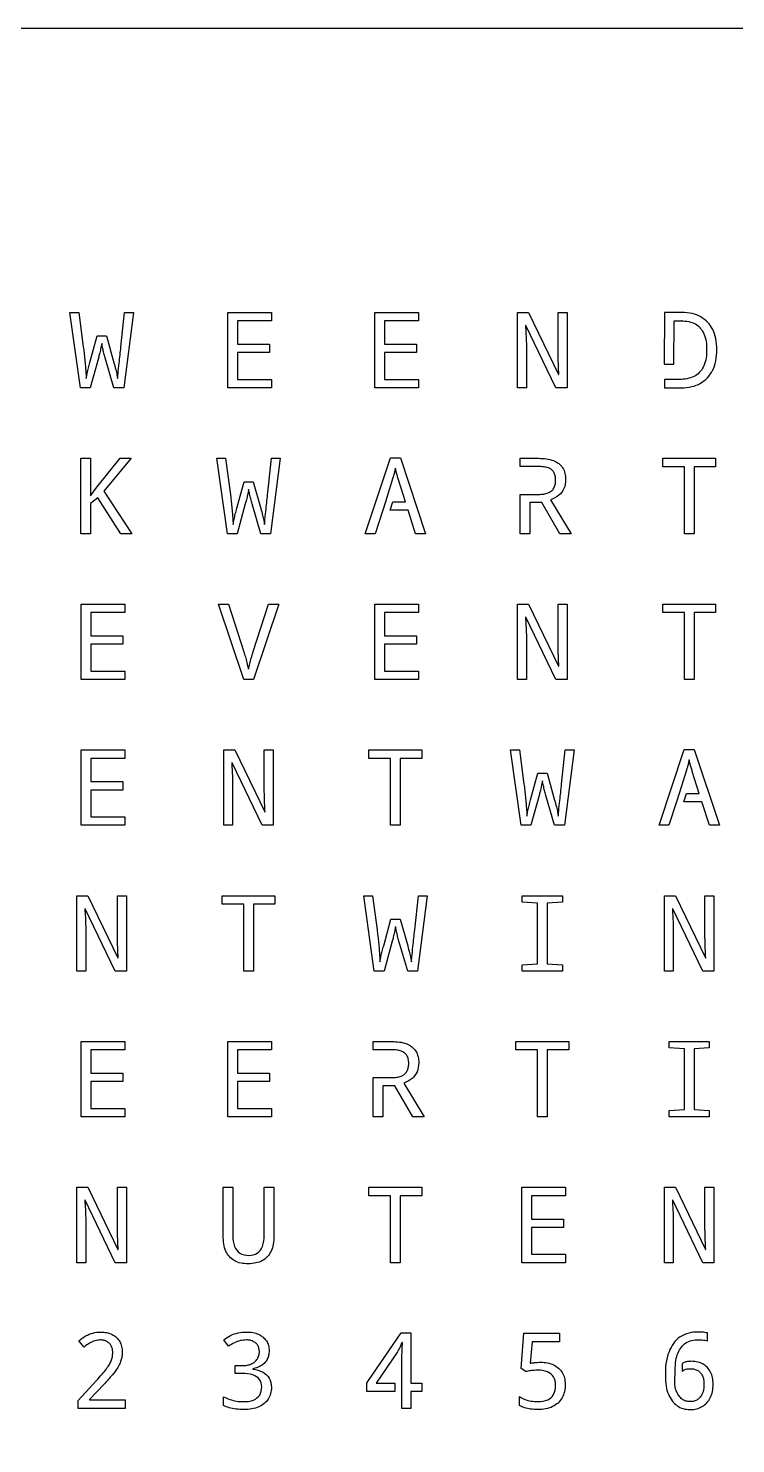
# Model space of a CAD drawing. Extents: x 0 to 500, y 0 to 500.
# Drawn here: x 250 to 375, y 250 to 500 of the extents above; entities that cross this region are included whole.
import ezdxf

# ---------------------------------------------------------------- set-up
doc = ezdxf.new("R2010")
doc.units = 0
doc.layers.add('Layer_1', color=7, linetype='CONTINUOUS')
doc.layers.add('letters', color=7, linetype='CONTINUOUS')

msp = doc.modelspace()

# ---------------------------------------------------------------- linework, layer by layer
at = {"layer": 'Layer_1', "color": 7}
msp.add_lwpolyline([(-0.000001, 500.00001), (500.000091, 500.00001), (500.000091, 0.000084), (-0.000001, 0.000084)], close=True, dxfattribs=at)
at = {"layer": 'letters', "color": 1}
for points in [[(262.386897, 441.75335), (260.958065, 436.48643), (259.217819, 436.48643), (257.358504, 449.80864), (258.915564, 449.80864), (259.721575, 443.767173)], [(266.380304, 443.767173), (267.021442, 449.80864), (268.578515, 449.80864), (266.865735, 436.48643), (265.125491, 436.48643), (263.586751, 441.771577)], [(338.017961, 443.712499), (338.017961, 436.48643), (336.442606, 436.48643), (336.442606, 449.80864), (338.393511, 449.80864), (343.687506, 438.837409), (343.74246, 438.837409)], [(345.207934, 436.48643), (343.23872, 436.48643), (337.926362, 447.512334), (337.853099, 447.512334)], [(343.614243, 442.518784), (343.614243, 449.80864), (345.207934, 449.80864), (345.207934, 436.48643)], [(365.530315, 449.80865), (365.411253, 449.80865), (365.411253, 449.80865), (364.110667, 449.817752), (364.110667, 449.817752), (362.397887, 449.80865), (362.388732, 440.705436)], [(362.388732, 440.705436), (364.074022, 440.705436), (364.110667, 448.359781), (364.110667, 448.359781), (365.411253, 448.359781)], [(365.411253, 448.359781), (365.347118, 448.359781)], [(260.884792, 440.969691), (262.176239, 445.671646)], [(262.176239, 445.671646), (263.797412, 445.671646), (265.125491, 440.92413)], [(365.411253, 437.953515), (364.110667, 437.944413), (364.110667, 437.944413), (364.110667, 437.944413), (362.397887, 437.944413), (362.397887, 436.48644), (364.110667, 436.48644), (364.110667, 436.48644), (365.411253, 436.48644)], [(288.342202, 415.999755), (286.913346, 410.732832), (285.173129, 410.732832), (283.313823, 424.055042), (284.870843, 424.055042), (285.676896, 418.013576)], [(292.335585, 418.013576), (292.97675, 424.055042), (294.533796, 424.055042), (292.821042, 410.732832), (291.080799, 410.732832), (289.542061, 416.017977)], [(314.434881, 420.619698), (313.11596, 416.364248), (312.630529, 414.860713), (311.293298, 410.732832), (309.553028, 410.732832), (313.976941, 424.109716), (315.762958, 424.109716), (320.205179, 410.732832), (318.4466, 410.732832), (317.127705, 414.860713), (313.931141, 414.860713), (314.416572, 416.364248)], [(340.078801, 422.606184), (338.622481, 422.606184), (336.909728, 422.606184), (336.909728, 424.055042), (340.179554, 424.055042)], [(314.416572, 416.364248), (316.642274, 416.364248), (315.424079, 420.227868)], [(286.840083, 415.216094), (288.131541, 419.918049)], [(288.131541, 419.918049), (289.752696, 419.918049), (291.080799, 415.170533)], [(336.909728, 417.67642), (338.622481, 417.67642), (340.124574, 417.67642)], [(342.295295, 416.701404), (345.93149, 410.732832), (343.925631, 410.732832), (340.719939, 416.236674), (338.622481, 416.236674), (338.622481, 410.732832), (336.909728, 410.732832), (336.909728, 417.67642)], [(292.427184, 398.301448), (294.249872, 398.301448), (289.771032, 384.979235), (288.058251, 384.979235), (283.597747, 398.301448), (285.392945, 398.301448), (288.094923, 389.854326)], [(289.752696, 389.909), (292.427184, 398.301448)], [(338.017961, 392.205305), (338.017961, 384.979235), (336.442606, 384.979235), (336.442606, 398.301448), (338.393511, 398.301448), (343.687506, 387.330214), (343.74246, 387.330214)], [(343.614243, 391.011592), (343.614243, 398.301448), (345.207934, 398.301448), (345.207934, 384.979235)], [(345.207934, 384.979235), (343.23872, 384.979235), (337.926362, 396.005142), (337.853099, 396.005142)], [(286.107346, 366.451708), (286.107346, 359.225641), (284.531991, 359.225641), (284.531991, 372.547851), (286.482896, 372.547851), (291.776891, 361.57662), (291.831845, 361.57662)], [(291.703628, 365.257995), (291.703628, 372.547851), (293.297319, 372.547851), (293.297319, 359.225641)], [(340.252817, 364.492561), (338.823988, 359.225641), (337.083744, 359.225641), (335.224438, 372.547851), (336.78151, 372.547851), (337.587511, 366.506382)], [(344.246226, 366.506382), (344.887365, 372.547851), (346.444411, 372.547851), (344.731658, 359.225641), (342.991414, 359.225641), (341.452676, 364.510783)], [(366.345496, 369.112504), (365.026549, 364.857051), (364.541117, 363.353522), (363.203887, 359.225641), (361.463643, 359.225641), (365.887529, 372.602524), (367.673572, 372.602524), (372.115794, 359.225641), (370.357215, 359.225641), (369.038293, 363.353522), (365.84173, 363.353522), (366.327161, 364.857051)], [(293.297319, 359.225641), (291.328105, 359.225641), (286.015748, 370.251545), (285.942484, 370.251545)], [(338.750698, 363.708902), (340.042156, 368.410858)], [(340.042156, 368.410858), (341.663338, 368.410858), (342.991414, 363.663338)], [(366.327161, 364.857051), (368.552862, 364.857051), (367.334694, 368.720677)], [(260.152057, 340.698111), (260.152057, 333.472044), (258.576675, 333.472044), (258.576675, 346.794251), (260.527583, 346.794251), (265.821583, 335.823023), (265.876537, 335.823023)], [(265.74832, 339.504398), (265.74832, 346.794251), (267.342011, 346.794251), (267.342011, 333.472044)], [(314.29751, 338.738961), (312.868654, 333.472044), (311.128436, 333.472044), (309.269104, 346.794251), (310.82615, 346.794251), (311.632177, 340.752784)], [(318.290893, 340.752784), (318.932031, 346.794251), (320.489104, 346.794251), (318.776324, 333.472044), (317.036106, 333.472044), (315.497369, 338.757188)], [(363.973242, 340.698111), (363.973242, 333.472044), (362.397887, 333.472044), (362.397887, 346.794251), (364.348792, 346.794251), (369.642787, 335.823023), (369.697741, 335.823023)], [(369.569524, 339.504398), (369.569524, 346.794251), (371.163215, 346.794251), (371.163215, 333.472044)], [(267.342011, 333.472044), (265.372797, 333.472044), (260.060464, 344.497948), (259.98719, 344.497948)], [(312.795391, 337.955305), (314.086822, 342.657261)], [(314.086822, 342.657261), (315.708004, 342.657261), (317.036106, 337.909741)], [(371.163215, 333.472044), (369.194001, 333.472044), (363.88167, 344.497948), (363.80838, 344.497948)], [(314.123493, 319.591798), (312.667174, 319.591798), (310.954394, 319.591798), (310.954394, 321.040654), (314.22422, 321.040654)], [(310.954394, 314.662034), (312.667174, 314.662034), (314.169266, 314.662034)], [(316.339987, 313.687013), (319.976183, 307.718447), (317.970323, 307.718447), (314.764632, 313.222285), (312.667174, 313.222285), (312.667174, 307.718447), (310.954394, 307.718447), (310.954394, 314.662034)], [(260.152057, 289.190919), (260.152057, 281.96485), (258.576675, 281.96485), (258.576675, 295.287057), (260.527583, 295.287057), (265.821583, 284.315829), (265.876537, 284.315829)], [(265.74832, 287.997204), (265.74832, 295.287057), (267.342011, 295.287057), (267.342011, 281.96485)], [(284.440392, 286.703257), (284.440392, 295.287057), (286.143991, 295.287057), (286.143991, 286.794376)], [(291.703628, 286.812604), (291.703628, 295.305284), (293.407227, 295.305284)], [(293.407227, 295.305284), (293.407227, 286.666805)], [(363.973242, 289.190919), (363.973242, 281.96485), (362.397887, 281.96485), (362.397887, 295.287057), (364.348792, 295.287057), (369.642787, 284.315829), (369.697741, 284.315829)], [(369.569524, 287.997204), (369.569524, 295.287057), (371.163215, 295.287057), (371.163215, 281.96485)], [(267.342011, 281.96485), (265.372797, 281.96485), (260.060464, 292.990754), (259.98719, 292.990754)], [(371.163215, 281.96485), (369.194001, 281.96485), (363.88167, 292.990754), (363.80838, 292.990754)], [(259.849803, 267.073136), (258.915564, 268.157502)], [(285.392945, 267.218932), (284.550273, 268.357974)], [(309.800334, 260.694514), (310.011022, 260.958772), (315.891201, 269.60636), (317.613136, 269.60636), (317.613136, 260.712738), (319.564015, 260.712738), (319.564015, 259.200092), (317.613136, 259.200092), (317.613136, 256.211252), (316.001109, 256.211252), (316.001109, 259.200092), (316.001109, 260.712738), (316.001109, 263.956723)], [(316.120171, 267.893244), (316.037754, 267.893244)], [(337.889744, 262.744783), (337.065408, 263.264187), (337.569175, 269.533462), (343.889012, 269.533462), (343.889012, 268.020818), (339.01634, 268.020818), (338.6591, 264.202757)], [(370.000001, 268.139267), (370.000001, 269.551676)], [(315.213418, 266.253029), (311.449006, 260.712738), (314.782941, 260.712738), (314.773945, 259.190982), (309.809647, 259.200084), (309.800334, 260.694514)], [(287.756018, 262.40763), (286.53785, 262.40763), (286.53785, 263.78359), (287.756018, 263.78359)], [(289.651943, 263.227738), (289.651943, 263.173064)], [(364.238884, 260.822077), (364.238884, 260.822077), (364.275502, 262.999921), (364.275502, 262.999921)], [(365.521161, 264.129848), (365.512006, 262.817684)], [(267.13135, 256.211252), (258.787336, 256.211252), (258.787336, 257.632777), (261.993052, 261.10457)], [(263.403567, 260.521381), (260.829835, 257.796795), (260.829835, 257.723897), (267.13135, 257.723897), (267.13135, 256.211252)], [(284.495346, 256.74888), (284.495346, 258.297974)], [(336.78151, 256.74888), (336.78151, 258.316198)]]:
    msp.add_lwpolyline(points, dxfattribs=at)
for points in [[(292.995059, 436.48643), (285.28301, 436.48643), (285.28301, 449.80864), (292.995059, 449.80864), (292.995059, 448.31422), (286.986636, 448.31422), (286.986636, 444.195451), (292.637845, 444.195451), (292.637845, 442.719256), (286.986636, 442.719256), (286.986636, 437.980849), (292.995059, 437.980849)], [(318.950366, 436.48643), (311.238318, 436.48643), (311.238318, 449.80864), (318.950366, 449.80864), (318.950366, 448.31422), (312.941944, 448.31422), (312.941944, 444.195451), (318.593152, 444.195451), (318.593152, 442.719256), (312.941944, 442.719256), (312.941944, 437.980849), (318.950366, 437.980849)], [(365.411253, 437.953515)], [(365.411253, 436.48643)], [(268.312874, 410.732832), (266.380304, 410.732832), (262.258667, 417.093231), (260.976383, 416.054429), (260.976383, 410.732832), (259.272773, 410.732832), (259.272773, 424.055042), (260.976383, 424.055042), (260.976383, 417.393937), (262.084645, 418.924806), (266.233751, 424.055042), (268.148012, 424.055042), (263.37609, 418.250497)], [(367.636928, 410.732832), (365.924174, 410.732832), (365.924174, 422.560623), (362.095627, 422.560623), (362.095627, 424.055042), (371.45632, 424.055042), (371.45632, 422.560623), (367.636928, 422.560623)], [(267.039751, 384.979235), (259.327732, 384.979235), (259.327732, 398.301448), (267.039751, 398.301448), (267.039751, 396.807026), (261.031339, 396.807026), (261.031339, 392.688257), (266.682538, 392.688257), (266.682538, 391.212062), (261.031339, 391.212062), (261.031339, 386.473658), (267.039751, 386.473658)], [(318.950366, 384.979235), (311.238318, 384.979235), (311.238318, 398.301448), (318.950366, 398.301448), (318.950366, 396.807026), (312.941944, 396.807026), (312.941944, 392.688257), (318.593152, 392.688257), (318.593152, 391.212062), (312.941944, 391.212062), (312.941944, 386.473658), (318.950366, 386.473658)], [(367.636928, 384.979235), (365.924174, 384.979235), (365.924174, 396.807026), (362.095627, 396.807026), (362.095627, 398.301448), (371.45632, 398.301448), (371.45632, 396.807026), (367.636928, 396.807026)], [(267.039751, 359.225641), (259.327732, 359.225641), (259.327732, 372.547851), (267.039751, 372.547851), (267.039751, 371.053429), (261.031339, 371.053429), (261.031339, 366.93466), (266.682538, 366.93466), (266.682538, 365.458465), (261.031339, 365.458465), (261.031339, 360.72006), (267.039751, 360.72006)], [(315.726339, 359.225641), (314.013559, 359.225641), (314.013559, 371.053429), (310.185012, 371.053429), (310.185012, 372.547851), (319.545732, 372.547851), (319.545732, 371.053429), (315.726339, 371.053429)], [(289.771032, 333.472044), (288.058251, 333.472044), (288.058251, 345.299834), (284.229704, 345.299834), (284.229704, 346.794251), (293.590424, 346.794251), (293.590424, 345.299834), (289.771032, 345.299834)], [(344.37447, 333.472044), (337.266941, 333.472044), (337.266941, 334.592858), (339.968866, 334.775106), (339.968866, 345.491191), (337.266941, 345.673436), (337.266941, 346.794251), (344.37447, 346.794251), (344.37447, 345.673436), (341.681647, 345.491191), (341.681647, 334.775106), (344.37447, 334.592858)], [(267.039751, 307.718447), (259.327732, 307.718447), (259.327732, 321.040654), (267.039751, 321.040654), (267.039751, 319.546237), (261.031339, 319.546237), (261.031339, 315.427468), (266.682538, 315.427468), (266.682538, 313.951273), (261.031339, 313.951273), (261.031339, 309.212866), (267.039751, 309.212866)], [(292.995059, 307.718447), (285.28301, 307.718447), (285.28301, 321.040654), (292.995059, 321.040654), (292.995059, 319.546237), (286.986636, 319.546237), (286.986636, 315.427468), (292.637845, 315.427468), (292.637845, 313.951273), (286.986636, 313.951273), (286.986636, 309.212866), (292.995059, 309.212866)], [(341.681647, 307.718447), (339.968866, 307.718447), (339.968866, 319.546237), (336.140319, 319.546237), (336.140319, 321.040654), (345.501039, 321.040654), (345.501039, 319.546237), (341.681647, 319.546237)], [(370.329751, 307.718447), (363.222222, 307.718447), (363.222222, 308.839261), (365.924174, 309.021509), (365.924174, 319.737594), (363.222222, 319.919839), (363.222222, 321.040654), (370.329751, 321.040654), (370.329751, 319.919839), (367.636928, 319.737594), (367.636928, 309.021509), (370.329751, 308.839261)], [(315.726339, 281.96485), (314.013559, 281.96485), (314.013559, 293.792637), (310.185012, 293.792637), (310.185012, 295.287057), (319.545732, 295.287057), (319.545732, 293.792637), (315.726339, 293.792637)], [(344.905674, 281.96485), (337.193625, 281.96485), (337.193625, 295.287057), (344.905674, 295.287057), (344.905674, 293.792637), (338.897251, 293.792637), (338.897251, 289.673871), (344.548486, 289.673871), (344.548486, 288.197676), (338.897251, 288.197676), (338.897251, 283.459272), (344.905674, 283.459272)], [(289.651943, 263.227738)], [(364.293811, 262.999932)], [(336.78151, 256.74888)]]:
    msp.add_lwpolyline(points, close=True, dxfattribs=at)
for points, knots in [([(337.853099, 447.512334), (337.884975, 446.997748), (337.942977, 446.061376), (338.003307, 444.794637), (338.013495, 444.042275), (338.017961, 443.712499)], [0, 0, 0, 0, 1.546745, 2.814549, 3.80391, 3.80391, 3.80391, 3.80391]), ([(365.347118, 448.359781), (365.354926, 448.359781), (365.36986, 448.359781), (365.391238, 448.359781), (365.404809, 448.359781), (365.411253, 448.359781)], [0, 0, 0, 0, 0.023424, 0.044803, 0.064135, 0.064135, 0.064135, 0.064135]), ([(365.411253, 448.359781), (366.287266, 448.27607), (367.944381, 448.117718), (369.707237, 445.940901), (369.952836, 443.224451), (369.69425, 440.50103), (367.949791, 438.307744), (366.287926, 438.075846), (365.411253, 437.953515)], [0, 0, 0, 0, 2.54174, 4.808098, 7.689853, 10.557643, 12.856313, 15.422793, 15.422793, 15.422793, 15.422793]), ([(370.0458, 448.086422), (369.657753, 448.43259), (368.866145, 449.138766), (367.269908, 449.713724), (366.13146, 449.775847), (365.530315, 449.80865)], [0, 0, 0, 0, 1.549003, 3.159926, 4.96226, 4.96226, 4.96226, 4.96226]), ([(369.990846, 438.236008), (370.330388, 438.665578), (371.038737, 439.561746), (371.562305, 441.332161), (371.721968, 443.236789), (371.565405, 445.116493), (371.052255, 446.803632), (370.373627, 447.668586), (370.0458, 448.086422)], [0, 0, 0, 0, 1.629715, 3.399902, 5.430382, 7.346382, 9.038747, 10.620279, 10.620279, 10.620279, 10.620279]), ([(259.721575, 443.767173), (259.767588, 443.40215), (259.861736, 442.655263), (259.98237, 441.506793), (260.08618, 440.369451), (260.165573, 439.370902), (260.224119, 438.639152), (260.238541, 438.260669), (260.243648, 438.126648)], [0, 0, 0, 0, 1.103709, 2.258338, 3.464159, 4.529767, 5.263627, 5.665953, 5.665953, 5.665953, 5.665953]), ([(262.982244, 444.341247), (262.918583, 444.011502), (262.79899, 443.392053), (262.60424, 442.527834), (262.455703, 441.998533), (262.386897, 441.75335)], [0, 0, 0, 0, 1.007511, 1.892675, 2.65654, 2.65654, 2.65654, 2.65654]), ([(263.586751, 441.771577), (263.508113, 442.052522), (263.350409, 442.615943), (263.148912, 443.473225), (263.037922, 444.051271), (262.982244, 444.341247)], [0, 0, 0, 0, 0.87517, 1.755109, 2.640875, 2.640875, 2.640875, 2.640875]), ([(265.784965, 438.126648), (265.808969, 438.407177), (265.886704, 439.315633), (266.096823, 441.194759), (266.273078, 442.794166), (266.380304, 443.767173)], [0, 0, 0, 0, 0.844641, 2.73526, 5.672016, 5.672016, 5.672016, 5.672016]), ([(343.74246, 438.837409), (343.718138, 439.382764), (343.675581, 440.336996), (343.627697, 441.56409), (343.618086, 442.246067), (343.614243, 442.518784)], [0, 0, 0, 0, 1.637717, 2.865586, 3.683793, 3.683793, 3.683793, 3.683793]), ([(260.243648, 438.126648), (260.297367, 438.436287), (260.406445, 439.065022), (260.621479, 440.013489), (260.796125, 440.647703), (260.884792, 440.969691)], [0, 0, 0, 0, 0.942692, 1.914172, 2.916025, 2.916025, 2.916025, 2.916025]), ([(265.125491, 440.92413), (265.234395, 440.525398), (265.427428, 439.818642), (265.658933, 438.887594), (265.748048, 438.349543), (265.784965, 438.126648)], [0, 0, 0, 0, 1.240185, 2.198239, 2.875828, 2.875828, 2.875828, 2.875828]), ([(365.411253, 436.48644), (366.024335, 436.532774), (367.181378, 436.620218), (368.793383, 437.19811), (369.599305, 437.896641), (369.990846, 438.236008)], [0, 0, 0, 0, 1.841791, 3.475929, 5.019998, 5.019998, 5.019998, 5.019998]), ([(340.124574, 417.67642), (340.443372, 417.686642), (341.027609, 417.705375), (341.819267, 417.899588), (342.446844, 418.236573), (342.888605, 418.753095), (343.133135, 419.427593), (343.196645, 420.184966), (343.134314, 420.935459), (342.892803, 421.589846), (342.451849, 422.086105), (341.817301, 422.399903), (341.009484, 422.579551), (340.408974, 422.596736), (340.078801, 422.606184)], [0, 0, 0, 0, 0.954903, 1.749973, 2.424708, 3.05731, 3.74143, 4.541497, 5.322325, 5.985535, 6.59726, 7.263985, 8.073875, 9.063027, 9.063027, 9.063027, 9.063027]), ([(340.179554, 424.055042), (341.085787, 424.016566), (342.67772, 423.948978), (344.674797, 422.476958), (345.049708, 420.457417), (344.782288, 418.70615), (343.793623, 417.365754), (342.815616, 416.932111), (342.295295, 416.701404)], [0, 0, 0, 0, 2.679135, 4.706298, 6.872819, 8.459534, 9.941503, 11.626281, 11.626281, 11.626281, 11.626281]), ([(314.85623, 422.287253), (314.814776, 422.09021), (314.733974, 421.706148), (314.594381, 421.149583), (314.487087, 420.793134), (314.434881, 420.619698)], [0, 0, 0, 0, 0.604044, 1.177366, 1.720682, 1.720682, 1.720682, 1.720682]), ([(315.424079, 420.227868), (315.353161, 420.46043), (315.213008, 420.920036), (315.023303, 421.606642), (314.911473, 422.06221), (314.85623, 422.287253)], [0, 0, 0, 0, 0.729387, 1.441467, 2.136616, 2.136616, 2.136616, 2.136616]), ([(285.676896, 418.013576), (285.722903, 417.648553), (285.817041, 416.901666), (285.937666, 415.753196), (286.041473, 414.615854), (286.120869, 413.617305), (286.179416, 412.885555), (286.193838, 412.507072), (286.198945, 412.373051)], [0, 0, 0, 0, 1.103706, 2.258334, 3.464156, 4.529764, 5.263624, 5.665951, 5.665951, 5.665951, 5.665951]), ([(288.937541, 418.587653), (288.873882, 418.257907), (288.754295, 417.638458), (288.559549, 416.774238), (288.411009, 416.244938), (288.342202, 415.999755)], [0, 0, 0, 0, 1.00751, 1.892674, 2.656538, 2.656538, 2.656538, 2.656538]), ([(289.542061, 416.017977), (289.463419, 416.298922), (289.305705, 416.862343), (289.104203, 417.719628), (288.993217, 418.297675), (288.937541, 418.587653)], [0, 0, 0, 0, 0.875175, 1.755117, 2.640884, 2.640884, 2.640884, 2.640884]), ([(291.740272, 412.373051), (291.764276, 412.65358), (291.842008, 413.562036), (292.052116, 415.441162), (292.228364, 417.040569), (292.335585, 418.013576)], [0, 0, 0, 0, 0.844641, 2.735259, 5.672013, 5.672013, 5.672013, 5.672013]), ([(286.198945, 412.373051), (286.252663, 412.68269), (286.361739, 413.311425), (286.576771, 414.259892), (286.751417, 414.894106), (286.840083, 415.216094)], [0, 0, 0, 0, 0.942692, 1.914171, 2.916023, 2.916023, 2.916023, 2.916023]), ([(291.080799, 415.170533), (291.189702, 414.771801), (291.382735, 414.065044), (291.614241, 413.133997), (291.703356, 412.595946), (291.740273, 412.373051)], [0, 0, 0, 0, 1.240185, 2.198239, 2.875828, 2.875828, 2.875828, 2.875828]), ([(337.853099, 396.005142), (337.884975, 395.490556), (337.942977, 394.554184), (338.003307, 393.287444), (338.013495, 392.535081), (338.017961, 392.205305)], [0, 0, 0, 0, 1.546746, 2.81455, 3.803913, 3.803913, 3.803913, 3.803913]), ([(343.74246, 387.330214), (343.718138, 387.87557), (343.675581, 388.829802), (343.627697, 390.056897), (343.618086, 390.738875), (343.614243, 391.011592)], [0, 0, 0, 0, 1.637718, 2.865588, 3.683796, 3.683796, 3.683796, 3.683796]), ([(288.094923, 389.854326), (288.182332, 389.570715), (288.372785, 388.952764), (288.637414, 387.936577), (288.809032, 387.203388), (288.900923, 386.810813)], [0, 0, 0, 0, 0.890242, 1.939718, 3.149287, 3.149287, 3.149287, 3.149287]), ([(288.900923, 386.810813), (288.972293, 387.121862), (289.123515, 387.780919), (289.410945, 388.813452), (289.634979, 389.531636), (289.752696, 389.909)], [0, 0, 0, 0, 0.9573, 2.028347, 3.214232, 3.214232, 3.214232, 3.214232]), ([(285.942484, 370.251545), (285.97436, 369.736959), (286.032362, 368.800587), (286.092692, 367.533847), (286.10288, 366.781484), (286.107346, 366.451708)], [0, 0, 0, 0, 1.546746, 2.81455, 3.803913, 3.803913, 3.803913, 3.803913]), ([(366.766819, 370.780061), (366.725365, 370.583018), (366.644565, 370.198955), (366.50498, 369.64239), (366.397697, 369.285939), (366.345496, 369.112504)], [0, 0, 0, 0, 0.604046, 1.177366, 1.720678, 1.720678, 1.720678, 1.720678]), ([(367.334694, 368.720677), (367.263771, 368.953239), (367.123608, 369.412843), (366.933894, 370.09945), (366.822062, 370.555018), (366.766819, 370.780061)], [0, 0, 0, 0, 0.729391, 1.441473, 2.136624, 2.136624, 2.136624, 2.136624]), ([(291.831845, 361.57662), (291.807523, 362.121975), (291.764966, 363.076206), (291.717082, 364.3033), (291.707471, 364.985278), (291.703628, 365.257995)], [0, 0, 0, 0, 1.637716, 2.865585, 3.683793, 3.683793, 3.683793, 3.683793]), ([(337.587511, 366.506382), (337.633518, 366.141359), (337.727656, 365.394473), (337.848281, 364.246004), (337.952089, 363.108662), (338.031484, 362.110114), (338.090031, 361.378363), (338.104453, 360.999881), (338.10956, 360.865859)], [0, 0, 0, 0, 1.103706, 2.258333, 3.464153, 4.529761, 5.263621, 5.665948, 5.665948, 5.665948, 5.665948]), ([(340.848156, 367.080459), (340.784497, 366.750713), (340.66491, 366.131264), (340.470164, 365.267044), (340.321624, 364.737744), (340.252817, 364.492561)], [0, 0, 0, 0, 1.00751, 1.892674, 2.656538, 2.656538, 2.656538, 2.656538]), ([(341.452676, 364.510783), (341.374034, 364.791728), (341.21632, 365.355149), (341.014818, 366.212434), (340.903832, 366.790481), (340.848156, 367.080459)], [0, 0, 0, 0, 0.875175, 1.755117, 2.640884, 2.640884, 2.640884, 2.640884]), ([(343.650888, 360.865859), (343.674892, 361.146388), (343.752627, 362.054844), (343.962745, 363.933969), (344.139001, 365.533375), (344.246226, 366.506382)], [0, 0, 0, 0, 0.844641, 2.735259, 5.672013, 5.672013, 5.672013, 5.672013]), ([(338.10956, 360.865859), (338.163278, 361.175498), (338.272354, 361.804232), (338.487386, 362.7527), (338.662032, 363.386914), (338.750698, 363.708902)], [0, 0, 0, 0, 0.942691, 1.91417, 2.916023, 2.916023, 2.916023, 2.916023]), ([(342.991414, 363.663338), (343.100317, 363.264606), (343.29335, 362.557851), (343.524856, 361.626804), (343.613971, 361.088754), (343.650888, 360.865859)], [0, 0, 0, 0, 1.240185, 2.198238, 2.875825, 2.875825, 2.875825, 2.875825]), ([(259.98719, 344.497948), (260.019066, 343.983362), (260.07707, 343.04699), (260.137402, 341.78025), (260.147591, 341.027887), (260.152057, 340.698111)], [0, 0, 0, 0, 1.546746, 2.81455, 3.803913, 3.803913, 3.803913, 3.803913]), ([(363.80838, 344.497948), (363.840256, 343.983362), (363.898258, 343.04699), (363.958588, 341.78025), (363.968776, 341.027887), (363.973242, 340.698111)], [0, 0, 0, 0, 1.546746, 2.81455, 3.803913, 3.803913, 3.803913, 3.803913]), ([(311.632177, 340.752784), (311.678189, 340.387762), (311.772338, 339.640876), (311.892972, 338.492407), (311.996781, 337.355065), (312.076176, 336.356517), (312.134723, 335.624766), (312.149145, 335.246284), (312.154253, 335.112262)], [0, 0, 0, 0, 1.103708, 2.258336, 3.464156, 4.529764, 5.263624, 5.665951, 5.665951, 5.665951, 5.665951]), ([(314.892849, 341.326861), (314.829185, 340.997116), (314.70959, 340.377667), (314.514842, 339.513447), (314.366312, 338.984145), (314.29751, 338.738961)], [0, 0, 0, 0, 1.007513, 1.892678, 2.65654, 2.65654, 2.65654, 2.65654]), ([(315.497369, 338.757188), (315.418726, 339.038133), (315.261012, 339.601553), (315.059511, 340.458837), (314.948525, 341.036884), (314.892849, 341.326861)], [0, 0, 0, 0, 0.875174, 1.755115, 2.640882, 2.640882, 2.640882, 2.640882]), ([(317.69558, 335.112262), (317.719583, 335.392791), (317.797315, 336.301246), (318.007424, 338.180372), (318.183671, 339.779778), (318.290893, 340.752784)], [0, 0, 0, 0, 0.844641, 2.735258, 5.67201, 5.67201, 5.67201, 5.67201]), ([(265.876537, 335.823023), (265.852215, 336.368378), (265.809658, 337.32261), (265.761775, 338.549704), (265.752164, 339.231682), (265.74832, 339.504398)], [0, 0, 0, 0, 1.637717, 2.865586, 3.683793, 3.683793, 3.683793, 3.683793]), ([(312.154253, 335.112262), (312.20797, 335.421901), (312.317046, 336.050635), (312.532079, 336.999103), (312.706724, 337.633317), (312.795391, 337.955305)], [0, 0, 0, 0, 0.942691, 1.91417, 2.916023, 2.916023, 2.916023, 2.916023]), ([(317.036106, 337.909741), (317.145005, 337.511009), (317.33803, 336.804252), (317.569532, 335.873205), (317.658658, 335.335156), (317.69558, 335.112262)], [0, 0, 0, 0, 1.240183, 2.198236, 2.875824, 2.875824, 2.875824, 2.875824]), ([(369.697741, 335.823023), (369.673419, 336.368378), (369.630862, 337.32261), (369.582978, 338.549704), (369.573367, 339.231682), (369.569524, 339.504398)], [0, 0, 0, 0, 1.637717, 2.865586, 3.683793, 3.683793, 3.683793, 3.683793]), ([(314.22422, 321.040654), (315.130458, 321.002178), (316.722397, 320.93459), (318.719486, 319.462575), (319.094402, 317.44303), (318.82698, 315.691763), (317.838316, 314.351366), (316.860308, 313.917721), (316.339987, 313.687013)], [0, 0, 0, 0, 2.679149, 4.706319, 6.872839, 8.459554, 9.941525, 11.626304, 11.626304, 11.626304, 11.626304]), ([(314.169266, 314.662034), (314.488064, 314.672256), (315.072296, 314.690989), (315.863949, 314.885199), (316.491512, 315.222196), (316.933286, 315.738705), (317.177826, 316.413206), (317.241338, 317.17058), (317.179006, 317.921072), (316.937495, 318.575459), (316.496542, 319.071719), (315.861994, 319.385517), (315.054176, 319.565166), (314.453666, 319.58235), (314.123493, 319.591798)], [0, 0, 0, 0, 0.9549, 1.749962, 2.424684, 3.057295, 3.741418, 4.541486, 5.322313, 5.985523, 6.597249, 7.263974, 8.073864, 9.063015, 9.063015, 9.063015, 9.063015]), ([(259.98719, 292.990754), (260.019066, 292.476168), (260.07707, 291.539797), (260.137402, 290.273058), (260.147591, 289.520695), (260.152057, 289.190919)], [0, 0, 0, 0, 1.546744, 2.814548, 3.80391, 3.80391, 3.80391, 3.80391]), ([(363.80838, 292.990754), (363.840256, 292.476168), (363.898258, 291.539797), (363.958588, 290.273058), (363.968776, 289.520695), (363.973242, 289.190919)], [0, 0, 0, 0, 1.546744, 2.814547, 3.80391, 3.80391, 3.80391, 3.80391]), ([(265.876537, 284.315829), (265.852215, 284.861183), (265.809658, 285.815415), (265.761775, 287.042509), (265.752164, 287.724487), (265.74832, 287.997204)], [0, 0, 0, 0, 1.637716, 2.865585, 3.683793, 3.683793, 3.683793, 3.683793]), ([(369.697741, 284.315829), (369.673419, 284.861183), (369.630862, 285.815415), (369.582978, 287.042509), (369.573367, 287.724487), (369.569524, 287.997204)], [0, 0, 0, 0, 1.637716, 2.865585, 3.683793, 3.683793, 3.683793, 3.683793]), ([(293.407227, 286.666805), (293.386797, 286.178509), (293.348633, 285.266381), (292.961847, 284.012474), (292.30628, 283.003652), (291.372525, 282.27306), (290.185975, 281.855404), (288.49394, 281.713166), (286.367035, 282.014393), (284.580995, 284.058881), (284.490713, 285.756842), (284.440392, 286.703257)], [0, 0, 0, 0, 1.461581, 2.730211, 3.886165, 5.017181, 6.222073, 7.598982, 10.116775, 12.322415, 15.099952, 15.099952, 15.099952, 15.099952]), ([(286.143991, 286.794376), (286.172275, 286.123105), (286.221992, 284.943136), (287.322635, 283.465141), (288.937307, 283.163336), (290.549032, 283.477197), (291.605303, 284.963671), (291.66786, 286.140016), (291.703628, 286.812604)], [0, 0, 0, 0, 1.983904, 3.487333, 5.097882, 6.654699, 8.149691, 10.145711, 10.145711, 10.145711, 10.145711]), ([(258.915564, 268.157502), (259.305763, 268.468999), (260.059662, 269.07084), (261.396885, 269.608485), (262.690139, 269.767479), (263.850544, 269.665501), (264.821329, 269.345504), (265.609237, 268.796333), (266.197278, 268.060631), (266.544946, 267.155851), (266.635582, 266.257671), (266.567922, 265.419243), (266.380152, 264.671439), (266.061913, 263.858199), (265.471702, 262.927293), (264.567219, 261.794905), (263.822949, 260.980361), (263.403567, 260.521381)], [0, 0, 0, 0, 1.491581, 2.881869, 4.258663, 5.365019, 6.353181, 7.289539, 8.206102, 9.136858, 10.156739, 10.888193, 11.650904, 12.461808, 13.497419, 14.941974, 16.806673, 16.806673, 16.806673, 16.806673]), ([(264.328643, 267.720112), (264.191312, 267.841155), (263.913044, 268.086422), (263.360864, 268.283084), (262.639983, 268.353133), (261.751905, 268.219112), (260.751961, 267.784868), (260.16221, 267.319601), (259.849803, 267.073136)], [0, 0, 0, 0, 0.54493, 1.104169, 1.721462, 2.706224, 3.762519, 4.952358, 4.952358, 4.952358, 4.952358]), ([(264.346963, 263.993175), (264.460949, 264.209249), (264.688299, 264.640214), (264.872834, 265.3576), (264.935301, 266.062893), (264.87804, 266.717471), (264.688542, 267.287683), (264.446841, 267.578093), (264.328643, 267.720112)], [0, 0, 0, 0, 0.730734, 1.457466, 2.204308, 2.845488, 3.420377, 3.970574, 3.970574, 3.970574, 3.970574]), ([(284.550273, 268.357974), (284.94072, 268.631884), (285.71687, 269.176375), (287.09624, 269.628645), (288.445665, 269.763448), (289.664584, 269.667717), (290.689741, 269.38782), (291.226913, 269.005527), (291.483812, 268.822699)], [0, 0, 0, 0, 1.424265, 2.831224, 4.296456, 5.466013, 6.491144, 7.430776, 7.430776, 7.430776, 7.430776]), ([(290.210663, 267.774785), (290.061608, 267.88519), (289.754912, 268.112358), (289.173427, 268.286766), (288.400702, 268.349745), (287.45027, 268.234945), (286.3719, 267.861889), (285.726911, 267.438274), (285.392945, 267.218932)], [0, 0, 0, 0, 0.55293, 1.137705, 1.789814, 2.871465, 3.98417, 5.17896, 5.17896, 5.17896, 5.17896]), ([(287.756018, 263.78359), (288.058917, 263.796019), (288.626172, 263.819294), (289.409521, 264.050674), (290.038548, 264.440564), (290.503198, 264.964603), (290.781477, 265.605009), (290.857209, 266.263081), (290.793894, 266.872448), (290.585718, 267.393118), (290.335611, 267.647634), (290.210663, 267.774785)], [0, 0, 0, 0, 0.906978, 1.698545, 2.420258, 3.099915, 3.76694, 4.482317, 5.06256, 5.593832, 6.124203, 6.124203, 6.124203, 6.124203]), ([(291.483812, 268.822699), (291.6965, 268.611644), (292.118301, 268.19308), (292.476734, 267.339821), (292.576442, 266.465973), (292.497392, 265.634943), (292.242596, 264.909513), (291.815217, 264.285724), (291.229473, 263.780359), (290.492739, 263.409871), (289.94152, 263.290466), (289.651943, 263.227738)], [0, 0, 0, 0, 0.891595, 1.768203, 2.711152, 3.508305, 4.253278, 4.992762, 5.750565, 6.551225, 7.437375, 7.437375, 7.437375, 7.437375]), ([(316.037754, 267.893244), (315.951498, 267.681556), (315.788276, 267.280974), (315.516978, 266.729883), (315.3104, 266.405375), (315.213418, 266.253029)], [0, 0, 0, 0, 0.685749, 1.297653, 1.839132, 1.839132, 1.839132, 1.839132]), ([(316.001109, 263.956723), (316.004058, 264.34014), (316.010372, 265.161148), (316.052607, 266.47349), (316.09679, 267.401916), (316.120171, 267.893244)], [0, 0, 0, 0, 1.150252, 2.463026, 3.93868, 3.93868, 3.93868, 3.93868]), ([(370.000001, 269.551676), (369.849976, 269.586948), (369.528391, 269.662555), (368.999258, 269.712869), (367.508853, 269.763204), (364.943284, 269.253666), (362.761224, 265.967131), (362.498797, 262.785814), (362.642707, 260.251063), (363.004922, 258.744169), (363.513622, 257.939319), (363.753453, 257.559865)], [0, 0, 0, 0, 0.461979, 0.990268, 1.588977, 4.954518, 8.209955, 12.601904, 14.337204, 15.838637, 17.177914, 17.177914, 17.177914, 17.177914]), ([(365.392944, 267.073126), (365.645708, 267.332014), (366.160675, 267.859456), (367.265059, 268.279725), (368.244173, 268.3761), (369.020999, 268.342734), (369.532362, 268.275735), (369.848203, 268.183565), (370.000001, 268.139267)], [0, 0, 0, 0, 1.074353, 2.188816, 3.451733, 4.007913, 4.519929, 4.993725, 4.993725, 4.993725, 4.993725]), ([(364.275502, 262.999921), (364.313062, 263.564733), (364.381729, 264.597347), (364.716892, 266.008987), (365.181454, 266.740231), (365.392944, 267.073126)], [0, 0, 0, 0, 1.699867, 3.107768, 4.28433, 4.28433, 4.28433, 4.28433]), ([(261.993052, 261.10457), (262.347323, 261.496688), (262.979085, 262.195943), (263.78118, 263.148762), (264.179369, 263.743047), (264.346963, 263.993175)], [0, 0, 0, 0, 1.585757, 2.82784, 3.730564, 3.730564, 3.730564, 3.730564]), ([(289.651943, 263.173064), (290.288895, 263.055711), (291.433669, 262.844795), (292.764406, 261.630591), (293.023931, 260.147533), (292.875841, 258.878585), (292.454374, 257.840512), (291.948032, 257.337801), (291.694447, 257.086034)], [0, 0, 0, 0, 1.91543, 3.442545, 5.05629, 6.210991, 7.270362, 8.333212, 8.333212, 8.333212, 8.333212]), ([(336.78151, 258.316198), (337.092583, 258.13936), (337.734442, 257.774479), (338.868605, 257.499866), (340.233232, 257.399114), (341.748125, 257.546881), (343.015048, 258.702129), (343.23639, 260.267231), (342.997736, 261.83626), (341.681667, 262.890453), (340.395107, 263.006132), (339.370893, 262.96021), (338.664015, 262.877849), (338.160322, 262.791285), (337.889744, 262.744783)], [0, 0, 0, 0, 1.069356, 2.206476, 3.455914, 5.19493, 6.595633, 8.221589, 9.750552, 11.12913, 12.90467, 13.50264, 14.212313, 15.036035, 15.036035, 15.036035, 15.036035]), ([(338.6591, 264.202757), (338.874808, 264.239295), (339.301243, 264.311529), (339.94088, 264.370198), (340.765753, 264.401006), (341.741652, 264.317551), (342.82469, 263.980154), (343.397854, 263.548385), (343.678351, 263.337085)], [0, 0, 0, 0, 0.656132, 1.297113, 1.925357, 3.130852, 4.223196, 5.270112, 5.270112, 5.270112, 5.270112]), ([(343.678351, 263.337085), (343.917396, 263.09053), (344.397493, 262.595351), (344.794075, 261.58376), (344.910321, 260.420853), (344.788541, 259.210666), (344.380762, 258.043005), (343.86003, 257.467874), (343.605062, 257.186271)], [0, 0, 0, 0, 1.021664, 2.051905, 3.182513, 4.504195, 5.681708, 6.811385, 6.811385, 6.811385, 6.811385]), ([(363.753453, 257.559865), (364.030237, 257.254431), (364.573066, 256.655412), (365.708807, 256.129326), (366.91032, 255.983917), (368.074716, 256.104028), (369.107005, 256.509682), (369.945972, 257.197175), (370.573011, 258.117883), (370.93982, 259.252556), (371.042463, 260.462274), (370.943358, 261.630299), (370.618172, 262.668122), (370.196118, 263.204011), (369.990846, 263.464648)], [0, 0, 0, 0, 1.226222, 2.404873, 3.658048, 4.820721, 5.88411, 6.936538, 8.026232, 9.180427, 10.474175, 11.642985, 12.686703, 13.674999, 13.674999, 13.674999, 13.674999]), ([(365.512006, 262.817684), (365.514041, 262.818021), (365.522183, 262.819369), (365.540501, 262.822403), (365.556783, 262.8251), (365.56696, 262.826786)], [0, 0, 0, 0, 0.006189, 0.024757, 0.055703, 0.055703, 0.055703, 0.055703]), ([(369.990846, 263.464648), (369.749471, 263.683014), (369.25912, 264.126624), (368.271942, 264.480588), (367.324712, 264.571656), (366.523981, 264.523419), (365.936849, 264.409935), (365.648723, 264.215798), (365.521161, 264.129848)], [0, 0, 0, 0, 0.968384, 1.967268, 3.078017, 3.803076, 4.378985, 4.836524, 4.836524, 4.836524, 4.836524]), ([(365.56696, 262.826786), (365.677495, 262.912346), (365.918549, 263.098938), (366.416493, 263.22071), (367.017428, 263.263904), (367.671592, 263.202122), (368.305998, 262.970076), (368.612873, 262.678387), (368.763524, 262.535191)], [0, 0, 0, 0, 0.415391, 0.905886, 1.50407, 2.223849, 2.864606, 3.482501, 3.482501, 3.482501, 3.482501]), ([(368.763524, 262.535191), (368.891654, 262.360423), (369.160588, 261.993601), (369.356414, 261.283206), (369.417226, 260.471095), (369.353599, 259.632124), (369.152739, 258.839573), (368.869952, 258.422552), (368.736033, 258.225065)], [0, 0, 0, 0, 0.645504, 1.354854, 2.170902, 3.083056, 3.873591, 4.584735, 4.584735, 4.584735, 4.584735]), ([(284.495346, 258.297974), (284.869941, 258.123099), (285.609139, 257.778014), (286.799775, 257.487474), (288.204791, 257.382095), (289.714944, 257.508956), (291.063543, 258.531828), (291.352952, 260.006171), (291.010918, 261.487059), (289.534341, 262.347388), (288.41054, 262.385458), (287.756018, 262.40763)], [0, 0, 0, 0, 1.238158, 2.443293, 3.647083, 5.471992, 6.864346, 8.371081, 9.733519, 11.136084, 13.092294, 13.092294, 13.092294, 13.092294]), ([(364.980776, 258.425534), (364.832164, 258.658397), (364.533097, 259.127011), (364.283705, 259.952318), (364.254108, 260.526658), (364.238884, 260.822077)], [0, 0, 0, 0, 0.826003, 1.662253, 2.547969, 2.547969, 2.547969, 2.547969]), ([(368.736033, 258.225065), (368.581687, 258.064197), (368.273384, 257.742867), (367.626752, 257.474852), (366.911846, 257.392612), (366.171776, 257.490696), (365.479971, 257.841115), (365.150893, 258.226375), (364.980776, 258.425534)], [0, 0, 0, 0, 0.662634, 1.323595, 2.047571, 2.804827, 3.533227, 4.312743, 4.312743, 4.312743, 4.312743]), ([(291.694447, 257.086034), (291.38107, 256.871321), (290.716651, 256.416089), (289.443611, 256.094201), (288.070692, 255.999021), (286.717857, 256.076729), (285.510068, 256.289567), (284.819023, 256.602369), (284.495346, 256.74888)], [0, 0, 0, 0, 1.132034, 2.400134, 3.873352, 5.254634, 6.460287, 7.522547, 7.522547, 7.522547, 7.522547]), ([(343.605062, 257.186271), (343.296696, 256.951997), (342.654493, 256.464096), (341.407008, 256.100809), (340.090961, 255.997772), (338.820752, 256.076443), (337.705455, 256.290384), (337.076647, 256.602423), (336.78151, 256.74888)], [0, 0, 0, 0, 1.153433, 2.402147, 3.825607, 5.102257, 6.215312, 7.199824, 7.199824, 7.199824, 7.199824])]:
    msp.add_open_spline(points, degree=3, knots=knots, dxfattribs=at)

doc.saveas('drawing.dxf')
